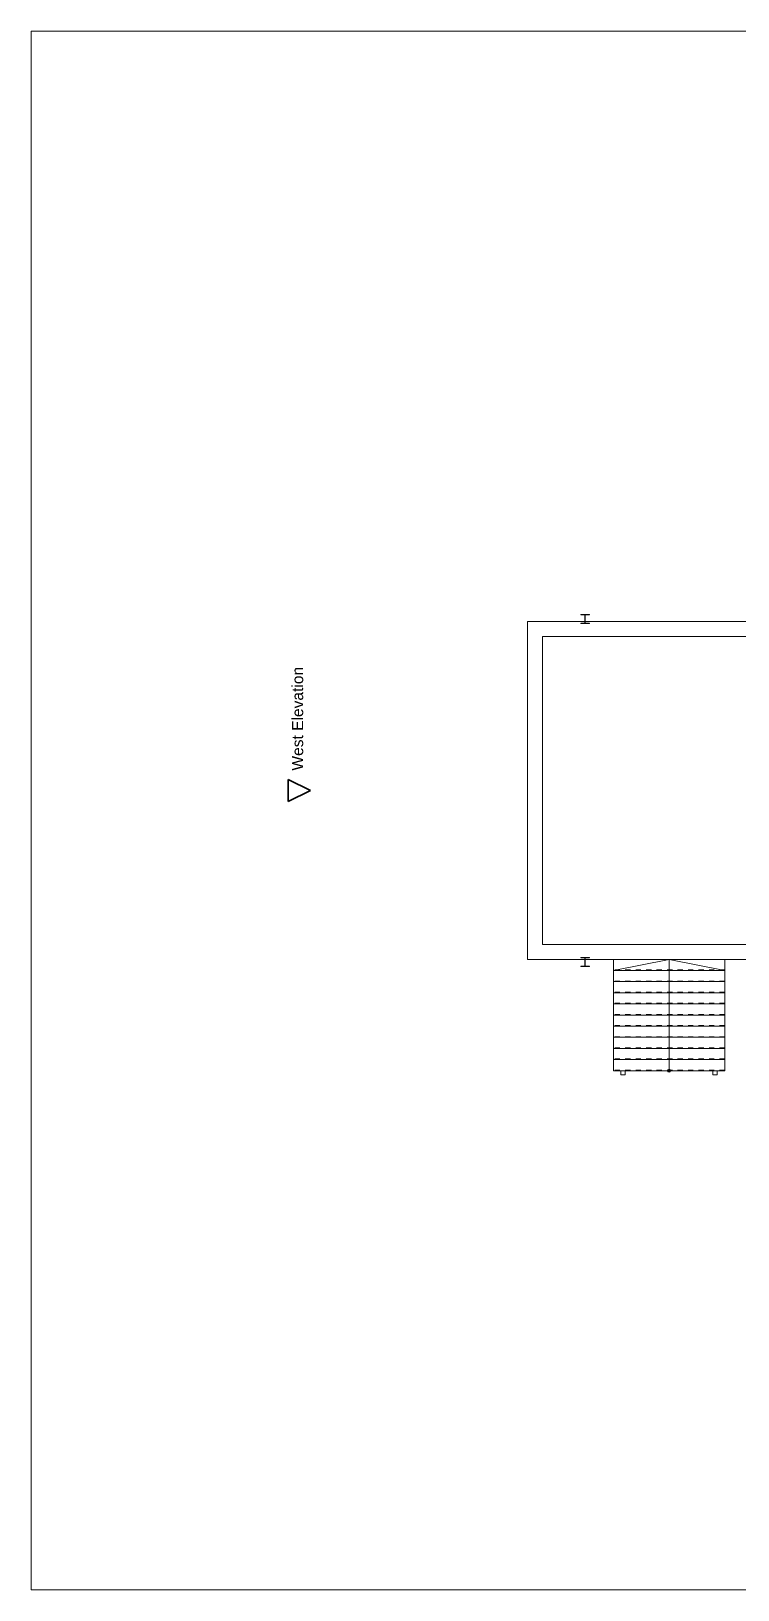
# Model space of a CAD drawing. Header units: metres. Extents: x -13.4 to 28.6, y -17 to 25.
# Drawn here: x -13.42 to 5.61, y -17.04 to 24.96 of the extents above; entities that cross this region are included whole.
import ezdxf

# ---------------------------------------------------------------- set-up
doc = ezdxf.new("R2010")
doc.units = ezdxf.units.M
doc.header["$MEASUREMENT"] = 0
doc.set_wipeout_variables(frame=1)
for name, pattern in [('Dense Dotted', [0.176389, 0, -0.176389]), ('Small Dashed', [0.282222, 0.141111, -0.141111]), ('Wipeout_Contour', [1, 0, -1])]:
    doc.linetypes.add(name, pattern=pattern)
for name, color, linetype in [('Interior - Partition', 7, 'Continuous'), ('Marker - Elevation', 7, 'Continuous'), ('Site & Landscape - Terrain', 7, 'Continuous'), ('Structural - Bearing', 7, 'Continuous'), ('Structural - Stair & Railing', 7, 'Continuous')]:
    doc.layers.add(name, color=color, linetype=linetype)
for name, color, linetype, lineweight, true_color in [('Interior - Partition_Num_Penna__87', 7, 'Continuous', 20, 0x6a6a6a), ('Marker - Elevation_Num_Penna__25', 7, 'Continuous', 35, 0x40a5ff), ('Site & Landscape - Terrain_Num_Penna__93', 7, 'Continuous', 13, 0xa2a233), ('Structural - Bearing_Num_Penna__166', 7, 'Continuous', 13, 0x97cbff), ('Structural - Bearing_Num_Penna__89', 7, 'Continuous', 20, 0x71cebe), ('Structural - Stair & Railing_Num_Penna__71', 171, 'Continuous', 20, 0xaaaaff), ('Structural - Stair & Railing_Num_Penna__91', 171, 'Continuous', 13, 0xaaaaff)]:
    doc.layers.add(name, color=color, linetype=linetype, lineweight=lineweight, true_color=true_color)
for name, color, linetype, lineweight in [('Marker - Elevation_Num_Penna__6', 5, 'Continuous', 35), ('Structural - Bearing_Num_Penna__1', 7, 'Continuous', 13), ('Structural - Stair & Railing_Num_Penna__11', 171, 'Continuous', 18)]:
    doc.layers.add(name, color=color, linetype=linetype, lineweight=lineweight)
doc.styles.add('GENERATED_STYLE_1', font='Arial.ttf')
pattern_1 = [(45, (0, 0), (-0.159099, 0.159099), []), (45, (-0.05303, 0.05303), (-0.159099, 0.159099), [])]

# ---------------------------------------------------------------- blocks, each defined once
blk = doc.blocks.new('Mesh_1', base_point=(-13.422, -17.039))
at = {"layer": 'Site & Landscape - Terrain_Num_Penna__93', "color": 55, "linetype": 'Continuous', "lineweight": 13, "true_color": 0xa2a233, "flags": 128}
blk.add_lwpolyline([(-13.422, -17.039), (28.578, -17.039), (28.578, 24.961), (-13.422, 24.961)], close=True, dxfattribs=at)
blk = doc.blocks.new('Solaio_1')
at = {"layer": 'Structural - Bearing_Num_Penna__89', "color": 123, "linetype": 'Continuous', "lineweight": 20, "true_color": 0x71cebe, "flags": 128}
blk.add_lwpolyline([(0, 0), (21, 0), (21, 9), (0, 9)], close=True, dxfattribs=at)
blk = doc.blocks.new('Solaio_2')
at = {"layer": 'Structural - Bearing_Num_Penna__89', "color": 123, "linetype": 'Continuous', "lineweight": 20, "true_color": 0x71cebe, "flags": 128}
blk.add_lwpolyline([(0, 0), (21, 0), (21, 9), (0, 9)], close=True, dxfattribs=at)
blk = doc.blocks.new('Solaio_3', base_point=(-0.05, 0.035))
at = {"layer": 'Structural - Bearing_Num_Penna__89', "color": 123, "linetype": 'Continuous', "lineweight": 20, "true_color": 0x71cebe, "flags": 128}
blk.add_lwpolyline([(-0.05, 0.035), (20.95, 0.035), (20.95, 9.035), (-0.05, 9.035)], close=True, dxfattribs=at)
blk = doc.blocks.new('Scala_1')
at = {"layer": 'Structural - Stair & Railing_Num_Penna__11', "color": 171, "linetype": 'Small Dashed', "lineweight": 18}
for p, q in [((2.58, -0.05), (2.46, -0.05)), ((2.46, -0.05), (2.46, -3.05)), ((2.58, -3.05), (2.58, -0.05)), ((5.06, -0.05), (4.94, -0.05)), ((4.94, -0.05), (4.94, -3.05)), ((5.06, -3.05), (5.06, -0.05)), ((2.46, -3.05), (2.46, -3.165)), ((2.46, -3.165), (2.58, -3.165)), ((2.58, -3.165), (2.58, -3.05)), ((4.94, -3.05), (4.94, -3.165)), ((4.94, -3.165), (5.06, -3.165)), ((5.06, -3.165), (5.06, -3.05))]:
    blk.add_line(p, q, dxfattribs=at)
at = {"color": 254, "linetype": 'Wipeout_Contour', "lineweight": 0, "ltscale": 19.810015}
blk.add_wipeout([(2.26, -2.75), (2.26, -3.05), (5.26, -3.05), (5.26, -2.75)], dxfattribs=at).dxf.layer = 'Structural - Stair & Railing'
at = {"layer": 'Structural - Stair & Railing_Num_Penna__71', "linetype": 'Continuous', "lineweight": 20, "true_color": 0xaaaaff}
blk.add_hatch(color=161, dxfattribs=at).paths.add_polyline_path([(3.797, -3.05, 1), (3.723, -3.05, 1)])
at = {"layer": 'Structural - Stair & Railing_Num_Penna__11', "color": 171, "linetype": 'Continuous', "lineweight": 18}
for p, q in [((2.26, -2.75), (2.26, -3.05)), ((5.26, -2.75), (2.26, -2.75)), ((5.26, -3.05), (5.26, -2.75)), ((2.26, -3.05), (5.26, -3.05))]:
    blk.add_line(p, q, dxfattribs=at)
for start, end in [(0, 180), (180, 0)]:
    blk.add_arc((3.76, -3.05), 0.0375, start, end, dxfattribs=at)
at = {"layer": 'Structural - Stair & Railing_Num_Penna__91', "color": 161, "linetype": 'Small Dashed', "lineweight": 13, "true_color": 0xaaaaff}
blk.add_line((5.26, -3.035), (2.26, -3.035), dxfattribs=at)
at = {"color": 254, "linetype": 'Wipeout_Contour', "lineweight": 0, "ltscale": 19.081886}
blk.add_wipeout([(2.26, -2.45), (2.26, -2.75), (5.26, -2.75), (5.26, -2.45)], dxfattribs=at).dxf.layer = 'Structural - Stair & Railing'
at = {"layer": 'Structural - Stair & Railing_Num_Penna__11', "color": 171, "linetype": 'Continuous', "lineweight": 18}
for p, q in [((2.26, -2.45), (2.26, -2.75)), ((5.26, -2.45), (2.26, -2.45)), ((5.26, -2.75), (5.26, -2.45)), ((2.26, -2.75), (5.26, -2.75)), ((3.76, -3.05), (3.76, -2.75))]:
    blk.add_line(p, q, dxfattribs=at)
at = {"layer": 'Structural - Stair & Railing_Num_Penna__91', "color": 161, "linetype": 'Small Dashed', "lineweight": 13, "true_color": 0xaaaaff}
blk.add_line((5.26, -2.735), (2.26, -2.735), dxfattribs=at)
at = {"color": 254, "linetype": 'Wipeout_Contour', "lineweight": 0, "ltscale": 18.396973}
blk.add_wipeout([(2.26, -2.15), (2.26, -2.45), (5.26, -2.45), (5.26, -2.15)], dxfattribs=at).dxf.layer = 'Structural - Stair & Railing'
at = {"layer": 'Structural - Stair & Railing_Num_Penna__11', "color": 171, "linetype": 'Continuous', "lineweight": 18}
for p, q in [((2.26, -2.15), (2.26, -2.45)), ((5.26, -2.15), (2.26, -2.15)), ((2.26, -2.45), (5.26, -2.45)), ((5.26, -2.45), (5.26, -2.15))]:
    blk.add_line(p, q, dxfattribs=at)
at = {"layer": 'Structural - Stair & Railing_Num_Penna__91', "color": 161, "linetype": 'Small Dashed', "lineweight": 13, "true_color": 0xaaaaff}
blk.add_line((5.26, -2.435), (2.26, -2.435), dxfattribs=at)
at = {"color": 254, "linetype": 'Wipeout_Contour', "lineweight": 0, "ltscale": 17.760093}
blk.add_wipeout([(2.26, -1.85), (2.26, -2.15), (5.26, -2.15), (5.26, -1.85)], dxfattribs=at).dxf.layer = 'Structural - Stair & Railing'
at = {"layer": 'Structural - Stair & Railing_Num_Penna__11', "color": 171, "linetype": 'Continuous', "lineweight": 18}
for p, q in [((2.26, -1.85), (2.26, -2.15)), ((5.26, -1.85), (2.26, -1.85)), ((5.26, -2.15), (5.26, -1.85)), ((2.26, -2.15), (5.26, -2.15))]:
    blk.add_line(p, q, dxfattribs=at)
at = {"layer": 'Structural - Stair & Railing_Num_Penna__91', "color": 161, "linetype": 'Small Dashed', "lineweight": 13, "true_color": 0xaaaaff}
blk.add_line((5.26, -2.135), (2.26, -2.135), dxfattribs=at)
at = {"color": 254, "linetype": 'Wipeout_Contour', "lineweight": 0, "ltscale": 17.176696}
blk.add_wipeout([(2.26, -1.55), (2.26, -1.85), (5.26, -1.85), (5.26, -1.55)], dxfattribs=at).dxf.layer = 'Structural - Stair & Railing'
at = {"layer": 'Structural - Stair & Railing_Num_Penna__11', "color": 171, "linetype": 'Continuous', "lineweight": 18}
for p, q in [((2.26, -1.55), (2.26, -1.85)), ((5.26, -1.55), (2.26, -1.55)), ((5.26, -1.85), (5.26, -1.55)), ((2.26, -1.85), (5.26, -1.85))]:
    blk.add_line(p, q, dxfattribs=at)
at = {"layer": 'Structural - Stair & Railing_Num_Penna__91', "color": 161, "linetype": 'Small Dashed', "lineweight": 13, "true_color": 0xaaaaff}
blk.add_line((5.26, -1.835), (2.26, -1.835), dxfattribs=at)
at = {"color": 254, "linetype": 'Wipeout_Contour', "lineweight": 0, "ltscale": 16.652968}
blk.add_wipeout([(2.26, -1.25), (2.26, -1.55), (5.26, -1.55), (5.26, -1.25)], dxfattribs=at).dxf.layer = 'Structural - Stair & Railing'
at = {"layer": 'Structural - Stair & Railing_Num_Penna__11', "color": 171, "linetype": 'Continuous', "lineweight": 18}
for p, q in [((2.26, -1.25), (2.26, -1.55)), ((5.26, -1.25), (2.26, -1.25)), ((5.26, -1.55), (5.26, -1.25)), ((2.26, -1.55), (5.26, -1.55))]:
    blk.add_line(p, q, dxfattribs=at)
at = {"layer": 'Structural - Stair & Railing_Num_Penna__91', "color": 161, "linetype": 'Small Dashed', "lineweight": 13, "true_color": 0xaaaaff}
blk.add_line((5.26, -1.535), (2.26, -1.535), dxfattribs=at)
at = {"color": 254, "linetype": 'Wipeout_Contour', "lineweight": 0, "ltscale": 16.195938}
blk.add_wipeout([(2.26, -0.95), (2.26, -1.25), (5.26, -1.25), (5.26, -0.95)], dxfattribs=at).dxf.layer = 'Structural - Stair & Railing'
at = {"layer": 'Structural - Stair & Railing_Num_Penna__11', "color": 171, "linetype": 'Continuous', "lineweight": 18}
for p, q in [((2.26, -0.95), (2.26, -1.25)), ((5.26, -0.95), (2.26, -0.95)), ((2.26, -1.25), (5.26, -1.25)), ((5.26, -1.25), (5.26, -0.95))]:
    blk.add_line(p, q, dxfattribs=at)
at = {"layer": 'Structural - Stair & Railing_Num_Penna__91', "color": 161, "linetype": 'Small Dashed', "lineweight": 13, "true_color": 0xaaaaff}
blk.add_line((5.26, -1.235), (2.26, -1.235), dxfattribs=at)
at = {"color": 254, "linetype": 'Wipeout_Contour', "lineweight": 0, "ltscale": 15.813549}
blk.add_wipeout([(2.26, -0.65), (2.26, -0.95), (5.26, -0.95), (5.26, -0.65)], dxfattribs=at).dxf.layer = 'Structural - Stair & Railing'
at = {"layer": 'Structural - Stair & Railing_Num_Penna__11', "color": 171, "linetype": 'Continuous', "lineweight": 18}
for p, q in [((2.26, -0.65), (2.26, -0.95)), ((5.26, -0.65), (2.26, -0.65)), ((5.26, -0.95), (5.26, -0.65)), ((2.26, -0.95), (5.26, -0.95))]:
    blk.add_line(p, q, dxfattribs=at)
at = {"layer": 'Structural - Stair & Railing_Num_Penna__91', "color": 161, "linetype": 'Small Dashed', "lineweight": 13, "true_color": 0xaaaaff}
blk.add_line((5.26, -0.935), (2.26, -0.935), dxfattribs=at)
at = {"color": 254, "linetype": 'Wipeout_Contour', "lineweight": 0, "ltscale": 15.514642}
blk.add_wipeout([(2.26, -0.35), (2.26, -0.65), (5.26, -0.65), (5.26, -0.35)], dxfattribs=at).dxf.layer = 'Structural - Stair & Railing'
at = {"layer": 'Structural - Stair & Railing_Num_Penna__11', "color": 171, "linetype": 'Continuous', "lineweight": 18}
for p, q in [((2.26, -0.35), (2.26, -0.65)), ((5.26, -0.35), (2.26, -0.35)), ((5.26, -0.65), (5.26, -0.35)), ((2.26, -0.65), (5.26, -0.65))]:
    blk.add_line(p, q, dxfattribs=at)
at = {"layer": 'Structural - Stair & Railing_Num_Penna__91', "color": 161, "linetype": 'Small Dashed', "lineweight": 13, "true_color": 0xaaaaff}
blk.add_line((5.26, -0.635), (2.26, -0.635), dxfattribs=at)
at = {"color": 254, "linetype": 'Wipeout_Contour', "lineweight": 0, "ltscale": 15.308689}
blk.add_wipeout([(2.26, -0.35), (5.26, -0.35), (5.26, -0.05), (2.26, -0.05)], dxfattribs=at).dxf.layer = 'Structural - Stair & Railing'
at = {"layer": 'Structural - Stair & Railing_Num_Penna__11', "color": 171, "linetype": 'Continuous', "lineweight": 18}
for p, q in [((5.26, -0.05), (2.26, -0.05)), ((2.26, -0.05), (2.26, -0.35)), ((3.76, -0.05), (2.26, -0.35)), ((2.26, -0.35), (5.26, -0.35)), ((3.76, -0.35), (3.76, -0.05)), ((5.26, -0.35), (3.76, -0.05)), ((3.76, -2.75), (3.76, -0.35)), ((5.26, -0.35), (5.26, -0.05))]:
    blk.add_line(p, q, dxfattribs=at)
at = {"layer": 'Structural - Stair & Railing_Num_Penna__91', "color": 161, "linetype": 'Small Dashed', "lineweight": 13, "true_color": 0xaaaaff}
blk.add_line((5.26, -0.335), (2.26, -0.335), dxfattribs=at)
blk = doc.blocks.new('Muro_1')
at = {"color": 254, "linetype": 'Wipeout_Contour', "lineweight": 0, "ltscale": 379.215083}
blk.add_wipeout([(0.35, 0.35), (-0.05, -0.05), (1.495, -0.05), (1.495, -0.01), (1.38, -0.01), (1.38, 0), (1.62, 0), (1.62, -0.01), (1.505, -0.01), (1.505, -0.05), (6.862, -0.05), (6.862, -0.01), (6.747, -0.01), (6.747, 0), (6.987, 0), (6.987, -0.01), (6.872, -0.01), (6.872, -0.05), (14.164, -0.05), (14.164, -0.01), (14.049, -0.01), (14.049, 0), (14.289, 0), (14.289, -0.01), (14.174, -0.01), (14.174, -0.05), (19.495, -0.05), (19.495, -0.01), (19.38, -0.01), (19.38, 0), (19.62, 0), (19.62, -0.01), (19.505, -0.01), (19.505, -0.05), (21.05, -0.05), (20.65, 0.35)], dxfattribs=at).dxf.layer = 'Interior - Partition'
at = {"layer": 'Interior - Partition_Num_Penna__87', "color": 251, "linetype": 'Continuous', "lineweight": 20, "true_color": 0x6a6a6a, "flags": 128}
for points in [[(20.65, 0.35), (0.35, 0.35)], [(-0.05, -0.05), (1.495, -0.05)], [(1.505, -0.05), (6.862, -0.05)], [(6.872, -0.05), (14.164, -0.05)], [(14.174, -0.05), (19.495, -0.05)], [(19.505, -0.05), (21.05, -0.05)]]:
    blk.add_lwpolyline(points, dxfattribs=at)
blk = doc.blocks.new('Muro_3', base_point=(21, 9))
at = {"color": 254, "linetype": 'Wipeout_Contour', "lineweight": 0, "ltscale": 538.751537}
blk.add_wipeout([(1.495, 9.05), (-0.05, 9.05), (0.35, 8.65), (20.65, 8.65), (21.05, 9.05), (19.505, 9.05), (19.505, 9.01), (19.62, 9.01), (19.62, 9), (19.38, 9), (19.38, 9.01), (19.495, 9.01), (19.495, 9.05), (14.174, 9.05), (14.174, 9.01), (14.289, 9.01), (14.289, 9), (14.049, 9), (14.049, 9.01), (14.164, 9.01), (14.164, 9.05), (6.872, 9.05), (6.872, 9.01), (6.987, 9.01), (6.987, 9), (6.747, 9), (6.747, 9.01), (6.862, 9.01), (6.862, 9.05), (1.505, 9.05), (1.505, 9.01), (1.62, 9.01), (1.62, 9), (1.38, 9), (1.38, 9.01), (1.495, 9.01)], dxfattribs=at).dxf.layer = 'Interior - Partition'
at = {"layer": 'Interior - Partition_Num_Penna__87', "color": 251, "linetype": 'Continuous', "lineweight": 20, "true_color": 0x6a6a6a, "flags": 128}
for points in [[(1.495, 9.05), (-0.05, 9.05)], [(6.862, 9.05), (1.505, 9.05)], [(14.164, 9.05), (6.872, 9.05)], [(19.495, 9.05), (14.174, 9.05)], [(21.05, 9.05), (19.505, 9.05)], [(0.35, 8.65), (20.65, 8.65)]]:
    blk.add_lwpolyline(points, dxfattribs=at)
blk = doc.blocks.new('Muro_4', base_point=(0, 9))
at = {"color": 254, "linetype": 'Wipeout_Contour', "lineweight": 0, "ltscale": 19.318494}
blk.add_wipeout([(-0.05, 9.05), (-0.05, -0.05), (0.35, 0.35), (0.35, 8.65)], dxfattribs=at).dxf.layer = 'Interior - Partition'
at = {"layer": 'Interior - Partition_Num_Penna__87', "color": 251, "linetype": 'Continuous', "lineweight": 20, "true_color": 0x6a6a6a, "flags": 128}
for points in [[(-0.05, 9.05), (-0.05, -0.05)], [(0.35, 0.35), (0.35, 8.65)]]:
    blk.add_lwpolyline(points, dxfattribs=at)
blk = doc.blocks.new('Pilastro_1', base_point=(1.5, 9.12))
at = {"color": 254, "linetype": 'Wipeout_Contour', "lineweight": 0, "ltscale": 111.012793}
blk.add_wipeout([(1.62, 9.24), (1.38, 9.24), (1.38, 9.2302), (1.4949, 9.2302), (1.4949, 9.0098), (1.38, 9.0098), (1.38, 9), (1.62, 9), (1.62, 9.0098), (1.5051, 9.0098), (1.5051, 9.2302), (1.62, 9.2302)], dxfattribs=at).dxf.layer = 'Structural - Bearing'
at = {"layer": 'Structural - Bearing_Num_Penna__166', "linetype": 'Continuous', "lineweight": 13, "true_color": 0x97cbff}
h = blk.add_hatch(dxfattribs=at)
h.set_pattern_fill('STEEL', color=151, style=0, pattern_type=2)
h.set_pattern_definition(pattern_1)
h.paths.add_polyline_path([(1.62, 9.24), (1.38, 9.24), (1.38, 9.2302), (1.4949, 9.2302), (1.4949, 9.0098), (1.38, 9.0098), (1.38, 9), (1.62, 9), (1.62, 9.0098), (1.5051, 9.0098), (1.5051, 9.2302), (1.62, 9.2302)])
at = {"layer": 'Structural - Bearing_Num_Penna__1', "color": 7, "linetype": 'Continuous', "lineweight": 13, "flags": 128}
blk.add_lwpolyline([(1.62, 9.24), (1.38, 9.24), (1.38, 9.2302), (1.4949, 9.2302), (1.4949, 9.0098), (1.38, 9.0098), (1.38, 9), (1.62, 9), (1.62, 9.0098), (1.5051, 9.0098), (1.5051, 9.2302), (1.62, 9.2302)], close=True, dxfattribs=at)
blk = doc.blocks.new('Pilastro_5', base_point=(1.5, -0.12))
at = {"color": 254, "linetype": 'Wipeout_Contour', "lineweight": 0, "ltscale": 19.335577}
blk.add_wipeout([(1.62, -0.24), (1.62, -0.2302), (1.5051, -0.2302), (1.5051, -0.0098), (1.62, -0.0098), (1.62, 0), (1.38, 0), (1.38, -0.0098), (1.4949, -0.0098), (1.4949, -0.2302), (1.38, -0.2302), (1.38, -0.24)], dxfattribs=at).dxf.layer = 'Structural - Bearing'
at = {"layer": 'Structural - Bearing_Num_Penna__166', "linetype": 'Continuous', "lineweight": 13, "true_color": 0x97cbff}
h = blk.add_hatch(dxfattribs=at)
h.set_pattern_fill('STEEL', color=151, style=0, pattern_type=2)
h.set_pattern_definition(pattern_1)
h.paths.add_polyline_path([(1.62, -0.24), (1.62, -0.2302), (1.5051, -0.2302), (1.5051, -0.0098), (1.62, -0.0098), (1.62, 0), (1.38, 0), (1.38, -0.0098), (1.4949, -0.0098), (1.4949, -0.2302), (1.38, -0.2302), (1.38, -0.24)])
at = {"layer": 'Structural - Bearing_Num_Penna__1', "color": 7, "linetype": 'Continuous', "lineweight": 13, "flags": 128}
blk.add_lwpolyline([(1.62, -0.24), (1.38, -0.24), (1.38, -0.2302), (1.4949, -0.2302), (1.4949, -0.0098), (1.38, -0.0098), (1.38, 0), (1.62, 0), (1.62, -0.0098), (1.5051, -0.0098), (1.5051, -0.2302), (1.62, -0.2302)], close=True, dxfattribs=at)
blk = doc.blocks.new('Alzato_1', base_point=(-6.5, 19.5))
at = {"layer": 'Marker - Elevation_Num_Penna__6', "color": 5, "lineweight": 35, "insert": (-6.092, 7.831), "char_height": 0.3, "attachment_point": 9, "rotation": 90, "style": 'GENERATED_STYLE_1'}
blk.add_mtext('\\A1;{\\pqr;\\pt0;\\fArial|b0|i0|c0|p34; West Elevation}', dxfattribs=at)
at = {"color": 254, "linetype": 'Wipeout_Contour', "lineweight": 0, "ltscale": 22.904415}
blk.add_wipeout([(-6.5, 4.8), (-6.5, 4.2), (-5.9, 4.5)], dxfattribs=at).dxf.layer = 'Marker - Elevation'
at = {"layer": 'Marker - Elevation_Num_Penna__25', "color": 161, "linetype": 'Continuous', "lineweight": 35, "true_color": 0x40a5ff}
for p, q in [((-6.5, 4.8), (-6.5, 4.2)), ((-5.9, 4.5), (-6.5, 4.8)), ((-6.5, 4.2), (-5.9, 4.5))]:
    blk.add_line(p, q, dxfattribs=at)

msp = doc.modelspace()

# ---------------------------------------------------------------- block references
at = {"layer": 'Site & Landscape - Terrain', "color": 55, "lineweight": 13, "true_color": 0xa2a233}
msp.add_blockref('Mesh_1', (-13.422, -17.039), dxfattribs=at)
at = {"layer": 'Structural - Bearing', "color": 123, "linetype": 'Continuous', "lineweight": 20, "true_color": 0x71cebe}
for name, p in [('Solaio_3', (-0.05, 0.035)), ('Solaio_1', (0, 0)), ('Solaio_2', (0, 0))]:
    msp.add_blockref(name, p, dxfattribs=at)

# ---------------------------------------------------------------- next in the draw order: block references
at = {"layer": 'Interior - Partition', "color": 7, "lineweight": 35}
msp.add_blockref('Muro_3', (21, 9), dxfattribs=at)
at = {"layer": 'Marker - Elevation', "color": 151, "lineweight": 20, "true_color": 0x80c2ff}
msp.add_blockref('Alzato_1', (-6.5, 19.5), dxfattribs=at)
at = {"layer": 'Structural - Stair & Railing', "color": 8, "linetype": 'Dense Dotted', "lineweight": 15}
msp.add_blockref('Scala_1', (0, 0), dxfattribs=at)

# ---------------------------------------------------------------- next in the draw order: block references
at = {"layer": 'Interior - Partition', "color": 7, "lineweight": 35}
msp.add_blockref('Muro_1', (0, 0), dxfattribs=at)
at = {"layer": 'Structural - Bearing', "color": 14, "lineweight": 35, "true_color": 0xa80f02}
msp.add_blockref('Pilastro_1', (1.5, 9.12), dxfattribs=at)

# ---------------------------------------------------------------- next in the draw order: block references
at = {"layer": 'Interior - Partition', "color": 7, "lineweight": 35}
msp.add_blockref('Muro_4', (0, 9), dxfattribs=at)
at = {"layer": 'Structural - Bearing', "color": 14, "lineweight": 35, "true_color": 0xa80f02}
msp.add_blockref('Pilastro_5', (1.5, -0.12), dxfattribs=at)

doc.saveas('drawing.dxf')
